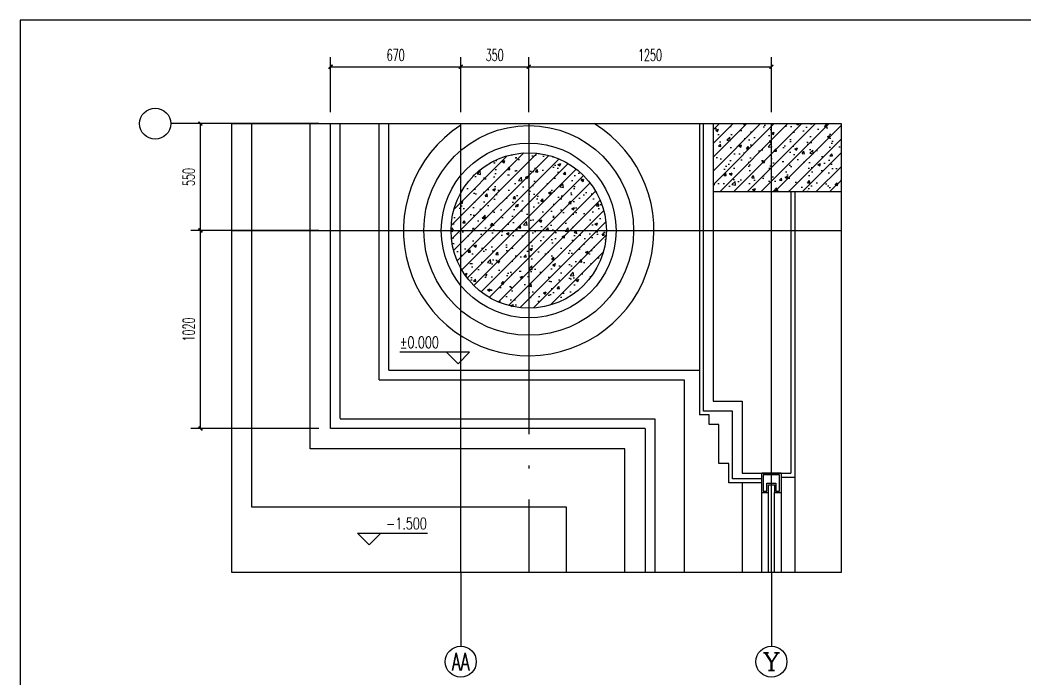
# Model space of a CAD drawing. Extents: x 0 to 125661, y -104936 to 8656.
# Drawn here: x 39365 to 44539, y -30272 to -26879 of the extents above; entities that cross this region are included whole.
import ezdxf
from ezdxf.enums import TextEntityAlignment as Align

# ---------------------------------------------------------------- set-up
doc = ezdxf.new("R2010")
doc.units = 0
doc.header["$LTSCALE"] = 800
doc.header["$MEASUREMENT"] = 0
doc.linetypes.add('DOTE', pattern=[2.42, 2, -0.2, 0.02, -0.2])
doc.layers.get('0').update_dxf_attribs({"linetype": 'CONTINUOUS'})
doc.layers.get('Defpoints').update_dxf_attribs({"color": 1, "linetype": 'CONTINUOUS'})
for name, color, linetype in [('A-墙线', 9, 'CONTINUOUS'), ('A-外包装修', 227, 'CONTINUOUS'), ('A-外窗', 145, 'CONTINUOUS'), ('A-立面看线', 117, 'CONTINUOUS'), ('AXIS', 3, 'CONTINUOUS'), ('AXIS_TEXT', 7, 'CONTINUOUS'), ('COLUMN', 2, 'CONTINUOUS'), ('DIM_ELEV', 3, 'CONTINUOUS'), ('DOTE', 28, 'CONTINUOUS'), ('PUB_HATCH', 8, 'CONTINUOUS'), ('PUB_TEXT', 7, 'CONTINUOUS'), ('WINDOW', 145, 'CONTINUOUS'), ('看线1', 7, 'CONTINUOUS'), ('装饰尺寸', 201, 'CONTINUOUS'), ('门窗', 4, 'CONTINUOUS'), ('面层', 123, 'CONTINUOUS')]:
    doc.layers.add(name, color=color, linetype=linetype)
doc.styles.add('_TCH_AXIS', font='COMPLEX', dxfattribs={"bigfont": 'GBCBIG'})
doc.styles.add('_TCH_DIM', font='SIMPLEX', dxfattribs={"bigfont": 'GBCBIG'})
doc.styles.add('COMPLEX', font='COMPLEX')
doc.styles.add('DIM_FONT', font='SIMPLEX.shx', dxfattribs={"width": 0.6})
doc.dimstyles.new('DIMN20', dxfattribs={"dimscale": 0.2, "dimtxt": 300, "dimasz": 100, "dimexe": 250, "dimexo": 300, "dimgap": 150, "dimtad": 1, "dimdec": 0, "dimzin": 0, "dimdsep": 46, "dimtxsty": 'DIM_FONT', "dimblk": 'ARCHTICK', "dimcen": 0.09, "dimclrt": 7, "dimazin": 2, "dimtfac": 1, "dimtdec": 0, "dimtix": 1, "dimtmove": 2, "dimatfit": 3, "dimfxl": 0, "dimtolj": 1, "dimtzin": 0, "dimarcsym": 0})

# ---------------------------------------------------------------- blocks, each defined once
blk = doc.blocks.new('_ArchTick')
at = {"color": 0, "linetype": 'ByBlock', "const_width": 0.4}
blk.add_lwpolyline([(-0.5, -0.5), (0.5, 0.5)], dxfattribs=at)
blk = doc.blocks.new('*D387')
at = {"layer": 'Defpoints', "color": 0}
for p in [(43233.8, -27118.9), (41983.8, -27412), (43233.8, -27412)]:
    blk.add_point(p, dxfattribs=at)
at = {"layer": '装饰尺寸', "color": 0, "lineweight": -2}
for p, q in [((41983.8, -27352), (41983.8, -27068.9)), ((43233.8, -27352), (43233.8, -27068.9)), ((41983.8, -27118.9), (43233.8, -27118.9))]:
    blk.add_line(p, q, dxfattribs=at)
at = {"layer": '装饰尺寸', "color": 0, "lineweight": -2, "xscale": 20, "yscale": 20, "zscale": 20, "rotation": 180}
blk.add_blockref('_ArchTick', (41983.8, -27118.9), dxfattribs=at)
at = {"layer": '装饰尺寸', "color": 0, "lineweight": -2, "xscale": 20, "yscale": 20, "zscale": 20}
blk.add_blockref('_ArchTick', (43233.8, -27118.9), dxfattribs=at)
at = {"layer": '装饰尺寸', "color": 7, "insert": (42608.8, -27058.9), "char_height": 60, "attachment_point": 5, "style": 'DIM_FONT'}
blk.add_mtext('\\A1;1250', dxfattribs=at)
blk = doc.blocks.new('*D388')
at = {"layer": 'Defpoints', "color": 0}
for p in [(41983.8, -27118.9), (41633.8, -27412), (41983.8, -27412)]:
    blk.add_point(p, dxfattribs=at)
at = {"layer": '装饰尺寸', "color": 0, "lineweight": -2}
for p, q in [((41633.8, -27352), (41633.8, -27068.9)), ((41983.8, -27352), (41983.8, -27068.9)), ((41633.8, -27118.9), (41983.8, -27118.9))]:
    blk.add_line(p, q, dxfattribs=at)
at = {"layer": '装饰尺寸', "color": 0, "lineweight": -2, "xscale": 20, "yscale": 20, "zscale": 20, "rotation": 180}
blk.add_blockref('_ArchTick', (41633.8, -27118.9), dxfattribs=at)
at = {"layer": '装饰尺寸', "color": 0, "lineweight": -2, "xscale": 20, "yscale": 20, "zscale": 20}
blk.add_blockref('_ArchTick', (41983.8, -27118.9), dxfattribs=at)
at = {"layer": '装饰尺寸', "color": 7, "insert": (41808.8, -27058.9), "char_height": 60, "attachment_point": 5, "style": 'DIM_FONT'}
blk.add_mtext('\\A1;350', dxfattribs=at)
blk = doc.blocks.new('*D389')
at = {"layer": 'Defpoints', "color": 0}
for p in [(41633.8, -27118.9), (40963.8, -27412), (41633.8, -27412)]:
    blk.add_point(p, dxfattribs=at)
at = {"layer": '装饰尺寸', "color": 0, "lineweight": -2}
for p, q in [((40963.8, -27352), (40963.8, -27068.9)), ((41633.8, -27352), (41633.8, -27068.9)), ((40963.8, -27118.9), (41633.8, -27118.9))]:
    blk.add_line(p, q, dxfattribs=at)
at = {"layer": '装饰尺寸', "color": 0, "lineweight": -2, "xscale": 20, "yscale": 20, "zscale": 20, "rotation": 180}
blk.add_blockref('_ArchTick', (40963.8, -27118.9), dxfattribs=at)
at = {"layer": '装饰尺寸', "color": 0, "lineweight": -2, "xscale": 20, "yscale": 20, "zscale": 20}
blk.add_blockref('_ArchTick', (41633.8, -27118.9), dxfattribs=at)
at = {"layer": '装饰尺寸', "color": 7, "insert": (41298.8, -27058.9), "char_height": 60, "attachment_point": 5, "style": 'DIM_FONT'}
blk.add_mtext('\\A1;670', dxfattribs=at)
blk = doc.blocks.new('*D390')
at = {"layer": 'Defpoints', "color": 0}
for p in [(40293.4, -27962), (40963.8, -27962), (40963.8, -28982)]:
    blk.add_point(p, dxfattribs=at)
at = {"layer": '装饰尺寸', "color": 0, "lineweight": -2}
for p, q in [((40903.8, -27962), (40243.4, -27962)), ((40293.4, -28982), (40293.4, -27962)), ((40903.8, -28982), (40243.4, -28982))]:
    blk.add_line(p, q, dxfattribs=at)
at = {"layer": '装饰尺寸', "color": 0, "lineweight": -2, "xscale": 20, "yscale": 20, "zscale": 20}
for p, rotation in [((40293.4, -27962), 90), ((40293.4, -28982), 270)]:
    blk.add_blockref('_ArchTick', p, dxfattribs=dict(at, rotation=rotation))
at = {"layer": '装饰尺寸', "color": 7, "insert": (40233.4, -28472), "char_height": 60, "attachment_point": 5, "rotation": 90, "style": 'DIM_FONT'}
blk.add_mtext('\\A1;1020', dxfattribs=at)
blk = doc.blocks.new('*D391')
at = {"layer": 'Defpoints', "color": 0}
for p in [(40293.4, -27412), (40963.8, -27412), (40963.8, -27962)]:
    blk.add_point(p, dxfattribs=at)
at = {"layer": '装饰尺寸', "color": 0, "lineweight": -2}
for p, q in [((40903.8, -27412), (40243.4, -27412)), ((40293.4, -27962), (40293.4, -27412)), ((40903.8, -27962), (40243.4, -27962))]:
    blk.add_line(p, q, dxfattribs=at)
at = {"layer": '装饰尺寸', "color": 0, "lineweight": -2, "xscale": 20, "yscale": 20, "zscale": 20}
for p, rotation in [((40293.4, -27412), 90), ((40293.4, -27962), 270)]:
    blk.add_blockref('_ArchTick', p, dxfattribs=dict(at, rotation=rotation))
at = {"layer": '装饰尺寸', "color": 7, "insert": (40233.4, -27687), "char_height": 60, "attachment_point": 5, "rotation": 90, "style": 'DIM_FONT'}
blk.add_mtext('\\A1;550', dxfattribs=at)
blk = doc.blocks.new('_AXISO')
blk.add_circle((0, 0), 0.5)
at = {"layer": 'AXIS_TEXT', "style": 'COMPLEX', "width": 1.041667}
blk.add_attdef('A', text='', height=0.56, dxfattribs=at).set_placement((-0.25, -0.28), (0.25, -0.28), align=Align.FIT)

msp = doc.modelspace()

# ---------------------------------------------------------------- hatches: boundary and pattern name
at = {"layer": 'PUB_HATCH'}
h = msp.add_hatch(dxfattribs=at)
h.set_pattern_fill('钢筋混凝土', color=256, scale=20, style=0)
h.set_pattern_definition([(45, (48259.463, -29472.02), (-35.35534, 35.35534), []), (50, (48259.46, -29472.02), (143.452, -12.5504), [15, -165]), (355, (48259.46, -29472.02), (-27.7503, 150.4384), [12, -132]), (100.4514, (48271.42, -29473.06), (115.702, 137.888), [12.748, -140.2284]), (46.1842, (48259.46, -29432.02), (213.448, -33.104), [22.5, -247.5]), (96.6356, (48277.25, -29434.78), (186.9325, 194.8236), [19.122, -210.343]), (351.184, (48259.46, -29432.02), (186.932, 194.824), [18, -198]), (21, (48279.46, -29442.02), (119.3814, -80.5238), [15, -165]), (326, (48279.46, -29442.02), (48.663, 145.03), [12, -132]), (71.4514, (48289.41, -29448.73), (168.0445, 64.506), [12.748, -140.2284]), (37.5, (48259.46, -29472.02), (2.43197, 66.57877), [0, -130.4, 0, -134, 0, -132.5]), (7.5, (48259.46, -29472.02), (52.6139, 78.8823), [0, -76.4, 0, -127.4, 0, -50.5]), (327.5, (48214.86, -29472.02), (106.7645, -4.51097), [0, -50, 0, -156, 0, -207]), (317.5, (48194.86, -29472.02), (116.6372, 20.021), [0, -65, 0, -103.6, 0, -147])])
h.paths.add_polyline_path([(43592.6, -27412), (42933.8, -27412), (42933.8, -27762), (43592.6, -27762)])
h = msp.add_hatch(dxfattribs=at)
h.set_pattern_fill('钢筋混凝土', color=256, scale=20, style=0)
h.set_pattern_definition([(45, (41583.793, -28362.034), (-35.3553, 35.3553), []), (50, (41583.79, -28362.03), (143.452, -12.55), [15, -165]), (355, (41583.8, -28362.03), (-27.75, 150.438), [12, -132]), (100.451, (41595.75, -28363.08), (115.702, 137.888), [12.748, -140.228]), (46.184, (41583.8, -28322.03), (213.448, -33.104), [22.5, -247.5]), (96.636, (41601.58, -28324.8), (186.933, 194.824), [19.122, -210.343]), (351.184, (41583.8, -28322.03), (186.932, 194.824), [18, -198]), (21, (41603.79, -28332.03), (119.381, -80.524), [15, -165]), (326, (41603.8, -28332.03), (48.663, 145.03), [12, -132]), (71.451, (41613.74, -28338.74), (168.045, 64.506), [12.748, -140.228]), (37.5, (41583.793, -28362.034), (2.432, 66.5788), [0, -130.4, 0, -134, 0, -132.5]), (7.5, (41583.79, -28362.034), (52.614, 78.8823), [0, -76.4, 0, -127.4, 0, -50.5]), (327.5, (41539.193, -28362.034), (106.7645, -4.511), [0, -50, 0, -156, 0, -207]), (317.5, (41519.19, -28362.03), (116.637, 20.021), [0, -65, 0, -103.6, 0, -147])])
edge = h.paths.add_edge_path()
edge.add_arc((41983.8, -27962), 400, 0, 360)

# ---------------------------------------------------------------- linework, layer by layer
msp.add_line((42863.8, -27412), (42863.8, -28912))
msp.add_lwpolyline([(43183.8, -29262), (43013.8, -29262), (43013.8, -29162), (42963.8, -29162), (42963.8, -28962), (42913.8, -28962), (42913.8, -28912), (42863.8, -28912)])
at = {"layer": 'A-墙线'}
for p, q in [((42933.8, -27762), (42933.8, -28842)), ((43333.8, -27762), (43333.8, -29212)), ((42933.8, -28842), (43083.8, -28842)), ((43083.8, -28842), (43083.8, -29212)), ((43083.8, -29212), (43333.8, -29212))]:
    msp.add_line(p, q, dxfattribs=at)
msp.add_circle((41983.8, -27962), 400, dxfattribs=at)
at = {"layer": 'A-外包装修'}
for p, q in [((41013.8, -28930.6), (41013.8, -27412)), ((41213.8, -28732), (41213.8, -27412)), ((41263.8, -28682), (41263.8, -27412)), ((41263.8, -28682), (42863.8, -28682)), ((41213.8, -28732), (42783.8, -28732)), ((42783.8, -28732), (42783.8, -29723.6)), ((41013.8, -28932), (42633.8, -28932)), ((42633.8, -28932), (42633.8, -29723.6))]:
    msp.add_line(p, q, dxfattribs=at)
at = {"layer": 'A-外窗'}
for p, q in [((43353.8, -29232), (43353.8, -29723.6)), ((43083.8, -29262), (43083.8, -29723.6))]:
    msp.add_line(p, q, dxfattribs=at)
at = {"layer": 'A-立面看线'}
for points in [[(42178.8, -29723.6), (42178.8, -29387), (40558.8, -29387), (40558.8, -27412)], [(42478.8, -29723.6), (42478.8, -29087), (40858.8, -29087), (40858.8, -27412)]]:
    msp.add_lwpolyline(points, dxfattribs=at)
at = {"layer": 'AXIS'}
for p, q in [((40454.5, -27412), (40140.4, -27412)), ((41633.8, -29723.6), (41633.8, -30103)), ((43233.8, -29723.6), (43233.8, -30103))]:
    msp.add_line(p, q, dxfattribs=at)
at = {"layer": 'COLUMN'}
for p, q in [((42933.8, -27412), (42933.8, -27762)), ((42933.8, -27762), (43592.6, -27762))]:
    msp.add_line(p, q, dxfattribs=at)
at = {"layer": 'Defpoints', "color": 6}
msp.add_lwpolyline([(43592.6, -27412), (43592.6, -29723.6), (40454.5, -29723.6), (40454.5, -27412)], close=True, dxfattribs=at)
at = {"layer": 'DIM_ELEV'}
for p, q in [((41679.8, -28588.3), (41319.8, -28588.3)), ((41619.8, -28648.3), (41559.8, -28588.3)), ((41619.8, -28648.3), (41679.8, -28588.3)), ((41162.3, -29581.3), (41102.3, -29521.3)), ((41102.3, -29521.3), (41462.3, -29521.3)), ((41162.3, -29581.3), (41222.3, -29521.3))]:
    msp.add_line(p, q, dxfattribs=at)
at = {"layer": 'DOTE', "ltscale": 2}
for p, q in [((40454.5, -27412), (43592.6, -27412)), ((41633.8, -29723.6), (41633.8, -27412)), ((43233.8, -29723.6), (43233.8, -27412)), ((40454.5, -27962), (43592.6, -27962))]:
    msp.add_line(p, q, dxfattribs=at)
at = {"layer": 'DOTE', "linetype": 'DOTE'}
msp.add_line((41983.8, -27412), (41983.8, -29723.6), dxfattribs=at)
at = {"layer": 'PUB_HATCH', "color": 1}
msp.add_lwpolyline([(39364.8, -39025.1), (47463.1, -39025.1), (47463.1, -26878.6), (39364.8, -26878.6)], close=True, dxfattribs=at)
at = {"layer": 'WINDOW'}
for p, q in [((43283.8, -29212), (43183.8, -29212)), ((43183.8, -29723.6), (43183.8, -29212)), ((43191.8, -29220), (43191.8, -29304)), ((43275.8, -29220), (43191.8, -29220)), ((43275.8, -29304), (43275.8, -29220)), ((43283.8, -29212), (43283.8, -29723.6)), ((43210.8, -29264), (43256.8, -29264)), ((43210.8, -29304), (43210.8, -29264)), ((43218.8, -29272), (43248.8, -29272)), ((43218.8, -29312), (43218.8, -29272)), ((43248.8, -29272), (43248.8, -29312)), ((43256.8, -29264), (43256.8, -29304)), ((43183.8, -29312), (43218.8, -29312)), ((43191.8, -29304), (43210.8, -29304)), ((43248.8, -29312), (43283.8, -29312)), ((43256.8, -29304), (43275.8, -29304))]:
    msp.add_line(p, q, dxfattribs=at)
at = {"layer": '看线1'}
for p, q in [((40963.8, -28982), (40963.8, -27412)), ((42583.8, -28982), (40963.8, -28982)), ((42583.8, -28982), (42583.8, -29723.6))]:
    msp.add_line(p, q, dxfattribs=at)
msp.add_circle((41983.8, -27962), 450, dxfattribs=at)
at = {"layer": '门窗'}
for p, q in [((43218.8, -29723.6), (43218.8, -29312)), ((43248.8, -29723.6), (43248.8, -29312))]:
    msp.add_line(p, q, dxfattribs=at)
at = {"layer": '面层'}
for p in [(43353.8, -27762), (43283.8, -29232)]:
    msp.add_line(p, (43353.8, -29232), dxfattribs=at)
msp.add_lwpolyline([(43183.8, -29242), (43033.8, -29242), (43033.8, -28892), (42883.8, -28892), (42883.8, -27412)], dxfattribs=at)
msp.add_circle((41983.8, -27962), 540, dxfattribs=at)
msp.add_arc((41983.8, -27962), 645, 122.8629, 58.508, dxfattribs=at)

# ---------------------------------------------------------------- block references
at = {"layer": 'AXIS', "xscale": 160, "yscale": 160, "zscale": 160}
msp.add_blockref('_AXISO', (40060.4, -27412), dxfattribs=at)
at = {"layer": 'AXIS'}
ref = msp.add_blockref('_AXISO', (41633.8, -30183), dxfattribs=dict(at, xscale=160, yscale=160, zscale=160))
ref.add_attrib('A', 'AA', dxfattribs={"layer": 'AXIS_TEXT', "height": 90.51, "style": '_TCH_AXIS', "width": 0.538462}).set_placement((41588.5, -30228.3), (41679.1, -30228.3), align=Align.FIT)
ref = msp.add_blockref('_AXISO', (43233.8, -30183), dxfattribs=dict(at, xscale=160, yscale=160, zscale=160))
ref.add_attrib('A', 'Y', dxfattribs={"layer": 'AXIS_TEXT', "height": 90.5, "style": '_TCH_AXIS', "width": 1.105263}).set_placement((43188.5, -30228.3), (43279.1, -30228.3), align=Align.FIT)

# ---------------------------------------------------------------- texts
at = {"layer": 'PUB_TEXT', "style": '_TCH_DIM', "width": 0.705882}
for s, p in [('%%P0.000', (41319.8, -28568.3)), ('-1.500', (41250.3, -29501.3))]:
    msp.add_text(s, height=59.5, dxfattribs=at).set_placement(p)

# ---------------------------------------------------------------- dimensions: what is measured, and where the dimension line sits
at = {"layer": '装饰尺寸'}
for p1, p2, distance, picture, middle in [((40963.8, -27412), (41633.8, -27412), 293.2, '*D389', (41298.8, -27058.9)), ((41633.8, -27412), (41983.8, -27412), 293.2, '*D388', (41808.8, -27058.9)), ((41983.8, -27412), (43233.8, -27412), 293.2, '*D387', (42608.8, -27058.9)), ((40963.8, -27962), (40963.8, -27412), 670.4, '*D391', (40233.4, -27687)), ((40963.8, -28982), (40963.8, -27962), 670.4, '*D390', (40233.4, -28472))]:
    dim = msp.add_aligned_dim(p1=p1, p2=p2, distance=distance, dimstyle='DIMN20', dxfattribs=at)
    dim.commit()
    dim.dimension.update_dxf_attribs({"geometry": picture, "text_midpoint": middle})

doc.saveas('drawing.dxf')
